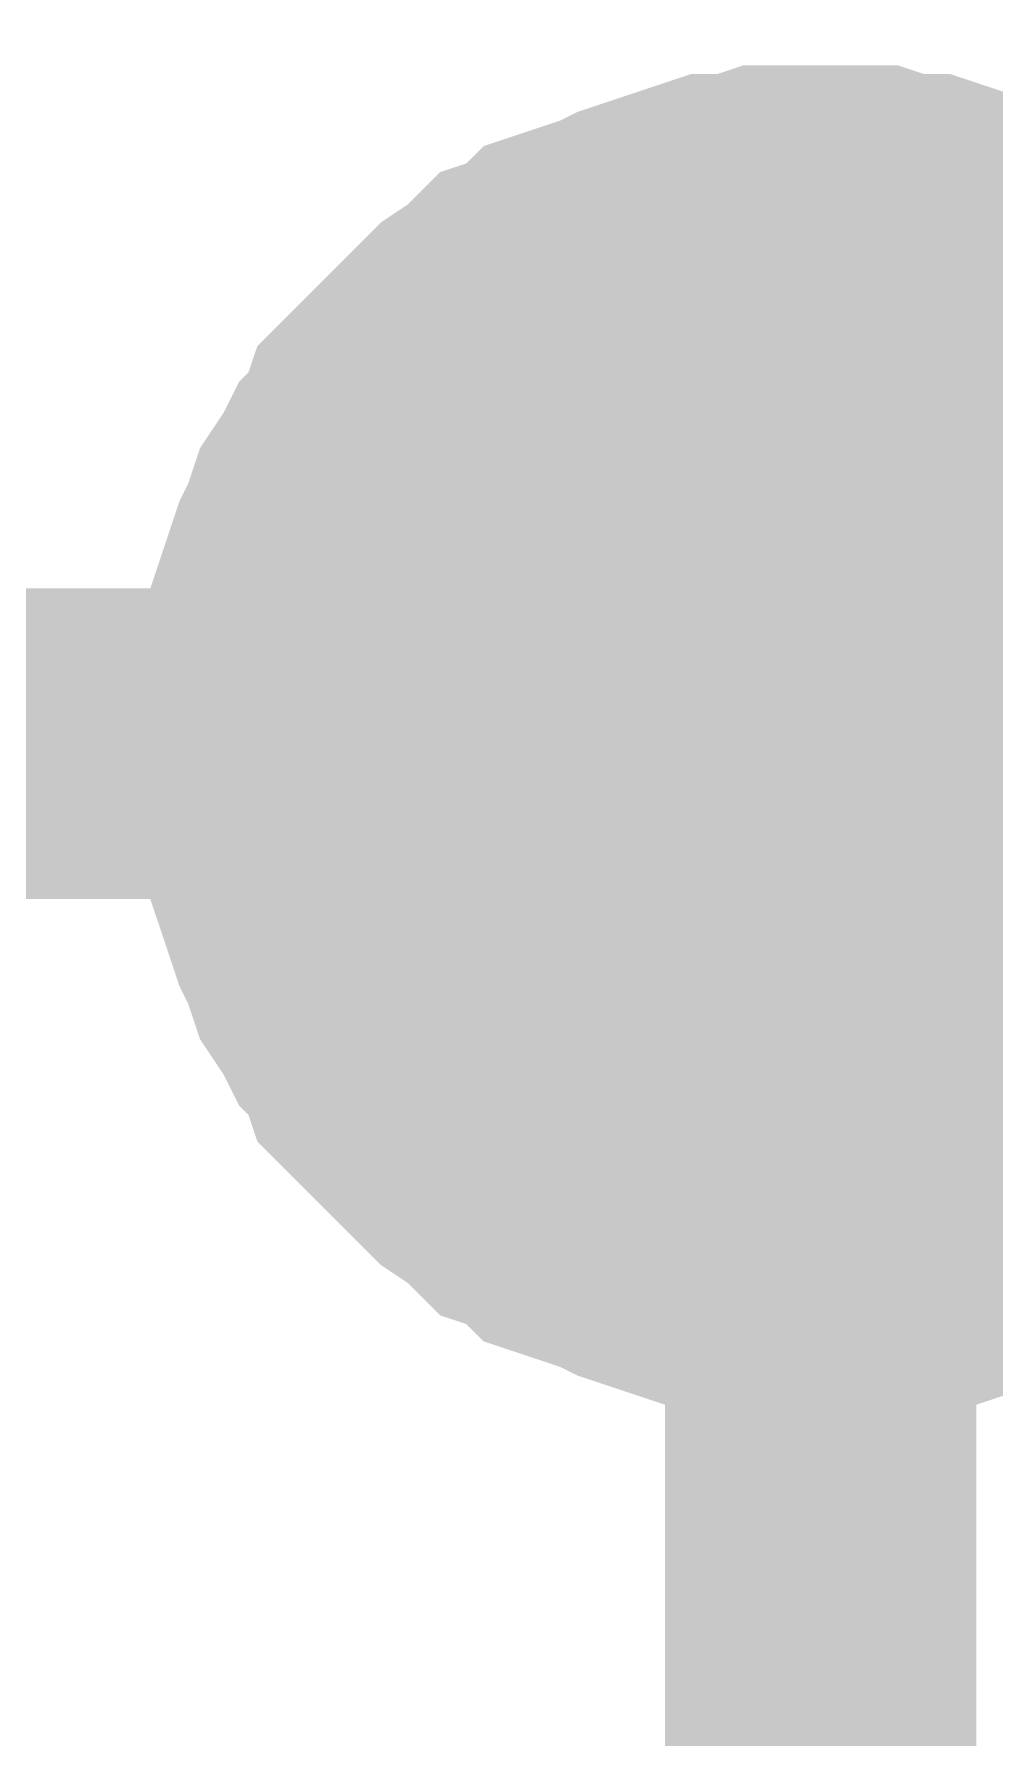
# Model space of a CAD drawing. Header units: inches. Extents: x 0 to 431, y 0 to 297.
# Drawn here: x 59.665 to 60.591, y 64.038 to 65.681 of the extents above; entities that cross this region are included whole.
import ezdxf

# ---------------------------------------------------------------- set-up
doc = ezdxf.new("R2010")
doc.units = ezdxf.units.IN
doc.layers.add('Sheet', color=255, linetype='Continuous')

msp = doc.modelspace()

# ---------------------------------------------------------------- linework, layer by layer
at = {"layer": 'Sheet'}
for points in [[(60.4229, 65.2821, 0.2997, 0.2997, 0), (60.4229, 64.9964, 0.2997, 0.2997, 0), (58.0117, 64.9964, 0.2997, 0.2997, 0), (58.0117, 69.9955, 0.2997, 0.2997, 0)], [(59.9104, 64.9964, 0.2997, 0.2997, 0), (59.9104, 65.0216, 0.2997, 0.2997, 0), (59.9104, 65.0468, 0.2997, 0.2997, 0), (59.9188, 65.072, 0.2997, 0.2997, 0), (59.9188, 65.0972, 0.2997, 0.2997, 0), (59.9272, 65.1224, 0.2997, 0.2997, 0), (59.9356, 65.1476, 0.2997, 0.2997, 0), (59.944, 65.1728, 0.2997, 0.2997, 0), (59.9524, 65.1896, 0.2997, 0.2997, 0), (59.9608, 65.2149, 0.2997, 0.2997, 0), (59.9776, 65.2401, 0.2997, 0.2997, 0), (59.986, 65.2569, 0.2997, 0.2997, 0), (60.0028, 65.2737, 0.2997, 0.2997, 0), (60.0112, 65.2989, 0.2997, 0.2997, 0), (60.028, 65.3157, 0.2997, 0.2997, 0), (60.0448, 65.3325, 0.2997, 0.2997, 0), (60.0616, 65.3493, 0.2997, 0.2997, 0), (60.0784, 65.3661, 0.2997, 0.2997, 0), (60.0952, 65.3829, 0.2997, 0.2997, 0), (60.1204, 65.3997, 0.2997, 0.2997, 0), (60.1372, 65.4165, 0.2997, 0.2997, 0), (60.1625, 65.4249, 0.2997, 0.2997, 0), (60.1793, 65.4417, 0.2997, 0.2997, 0), (60.2045, 65.4501, 0.2997, 0.2997, 0), (60.2297, 65.4585, 0.2997, 0.2997, 0), (60.2465, 65.4669, 0.2997, 0.2997, 0), (60.2717, 65.4753, 0.2997, 0.2997, 0), (60.2969, 65.4837, 0.2997, 0.2997, 0), (60.3221, 65.4921, 0.2997, 0.2997, 0), (60.3473, 65.4921, 0.2997, 0.2997, 0), (60.3725, 65.5005, 0.2997, 0.2997, 0), (60.3977, 65.5005, 0.2997, 0.2997, 0), (60.4229, 65.5005, 0.2997, 0.2997, 0)], [(59.9104, 64.9964, 0.2997, 0.2997, 0), (59.9104, 65.0216, 0.2997, 0.2997, 0), (59.9104, 65.0468, 0.2997, 0.2997, 0), (59.9188, 65.072, 0.2997, 0.2997, 0), (59.9188, 65.0972, 0.2997, 0.2997, 0), (59.9272, 65.1224, 0.2997, 0.2997, 0), (59.9356, 65.1476, 0.2997, 0.2997, 0), (59.944, 65.1728, 0.2997, 0.2997, 0), (59.9524, 65.1896, 0.2997, 0.2997, 0), (59.9608, 65.2149, 0.2997, 0.2997, 0), (59.9776, 65.2401, 0.2997, 0.2997, 0), (59.986, 65.2569, 0.2997, 0.2997, 0), (60.0028, 65.2737, 0.2997, 0.2997, 0), (60.0112, 65.2989, 0.2997, 0.2997, 0), (60.028, 65.3157, 0.2997, 0.2997, 0), (60.0448, 65.3325, 0.2997, 0.2997, 0), (60.0616, 65.3493, 0.2997, 0.2997, 0), (60.0784, 65.3661, 0.2997, 0.2997, 0), (60.0952, 65.3829, 0.2997, 0.2997, 0), (60.1204, 65.3997, 0.2997, 0.2997, 0), (60.1372, 65.4165, 0.2997, 0.2997, 0), (60.1625, 65.4249, 0.2997, 0.2997, 0), (60.1793, 65.4417, 0.2997, 0.2997, 0), (60.2045, 65.4501, 0.2997, 0.2997, 0), (60.2297, 65.4585, 0.2997, 0.2997, 0), (60.2465, 65.4669, 0.2997, 0.2997, 0), (60.2717, 65.4753, 0.2997, 0.2997, 0), (60.2969, 65.4837, 0.2997, 0.2997, 0), (60.3221, 65.4921, 0.2997, 0.2997, 0), (60.3473, 65.4921, 0.2997, 0.2997, 0), (60.3725, 65.5005, 0.2997, 0.2997, 0), (60.3977, 65.5005, 0.2997, 0.2997, 0), (60.4229, 65.5005, 0.2997, 0.2997, 0)], [(59.9104, 64.9964, 0.2997, 0.2997, 0), (59.9104, 65.0216, 0.2997, 0.2997, 0), (59.9104, 65.0468, 0.2997, 0.2997, 0), (59.9188, 65.072, 0.2997, 0.2997, 0), (59.9188, 65.0972, 0.2997, 0.2997, 0), (59.9272, 65.1224, 0.2997, 0.2997, 0), (59.9356, 65.1476, 0.2997, 0.2997, 0), (59.944, 65.1728, 0.2997, 0.2997, 0), (59.9524, 65.1896, 0.2997, 0.2997, 0), (59.9608, 65.2149, 0.2997, 0.2997, 0), (59.9776, 65.2401, 0.2997, 0.2997, 0), (59.986, 65.2569, 0.2997, 0.2997, 0), (60.0028, 65.2737, 0.2997, 0.2997, 0), (60.0112, 65.2989, 0.2997, 0.2997, 0), (60.028, 65.3157, 0.2997, 0.2997, 0), (60.0448, 65.3325, 0.2997, 0.2997, 0), (60.0616, 65.3493, 0.2997, 0.2997, 0), (60.0784, 65.3661, 0.2997, 0.2997, 0), (60.0952, 65.3829, 0.2997, 0.2997, 0), (60.1204, 65.3997, 0.2997, 0.2997, 0), (60.1372, 65.4165, 0.2997, 0.2997, 0), (60.1625, 65.4249, 0.2997, 0.2997, 0), (60.1793, 65.4417, 0.2997, 0.2997, 0), (60.2045, 65.4501, 0.2997, 0.2997, 0), (60.2297, 65.4585, 0.2997, 0.2997, 0), (60.2465, 65.4669, 0.2997, 0.2997, 0), (60.2717, 65.4753, 0.2997, 0.2997, 0), (60.2969, 65.4837, 0.2997, 0.2997, 0), (60.3221, 65.4921, 0.2997, 0.2997, 0), (60.3473, 65.4921, 0.2997, 0.2997, 0), (60.3725, 65.5005, 0.2997, 0.2997, 0), (60.3977, 65.5005, 0.2997, 0.2997, 0), (60.4229, 65.5005, 0.2997, 0.2997, 0)], [(59.9104, 64.9964, 0.2997, 0.2997, 0), (59.9104, 65.0216, 0.2997, 0.2997, 0), (59.9104, 65.0468, 0.2997, 0.2997, 0), (59.9188, 65.072, 0.2997, 0.2997, 0), (59.9188, 65.0972, 0.2997, 0.2997, 0), (59.9272, 65.1224, 0.2997, 0.2997, 0), (59.9356, 65.1476, 0.2997, 0.2997, 0), (59.944, 65.1728, 0.2997, 0.2997, 0), (59.9524, 65.1896, 0.2997, 0.2997, 0), (59.9608, 65.2149, 0.2997, 0.2997, 0), (59.9776, 65.2401, 0.2997, 0.2997, 0), (59.986, 65.2569, 0.2997, 0.2997, 0), (60.0028, 65.2737, 0.2997, 0.2997, 0), (60.0112, 65.2989, 0.2997, 0.2997, 0), (60.028, 65.3157, 0.2997, 0.2997, 0), (60.0448, 65.3325, 0.2997, 0.2997, 0), (60.0616, 65.3493, 0.2997, 0.2997, 0), (60.0784, 65.3661, 0.2997, 0.2997, 0), (60.0952, 65.3829, 0.2997, 0.2997, 0), (60.1204, 65.3997, 0.2997, 0.2997, 0), (60.1372, 65.4165, 0.2997, 0.2997, 0), (60.1625, 65.4249, 0.2997, 0.2997, 0), (60.1793, 65.4417, 0.2997, 0.2997, 0), (60.2045, 65.4501, 0.2997, 0.2997, 0), (60.2297, 65.4585, 0.2997, 0.2997, 0), (60.2465, 65.4669, 0.2997, 0.2997, 0), (60.2717, 65.4753, 0.2997, 0.2997, 0), (60.2969, 65.4837, 0.2997, 0.2997, 0), (60.3221, 65.4921, 0.2997, 0.2997, 0), (60.3473, 65.4921, 0.2997, 0.2997, 0), (60.3725, 65.5005, 0.2997, 0.2997, 0), (60.3977, 65.5005, 0.2997, 0.2997, 0), (60.4229, 65.5005, 0.2997, 0.2997, 0)], [(60.4229, 65.5005, 0.2997, 0.2997, 0), (60.4229, 65.5005, 0.2997, 0.2997, 0)], [(60.4229, 65.5005, 0.2997, 0.2997, 0), (60.4481, 65.5005, 0.2997, 0.2997, 0), (60.4733, 65.5005, 0.2997, 0.2997, 0), (60.4985, 65.4921, 0.2997, 0.2997, 0), (60.5237, 65.4921, 0.2997, 0.2997, 0), (60.5489, 65.4837, 0.2997, 0.2997, 0), (60.5741, 65.4753, 0.2997, 0.2997, 0), (60.5993, 65.4669, 0.2997, 0.2997, 0), (60.6161, 65.4585, 0.2997, 0.2997, 0), (60.6413, 65.4501, 0.2997, 0.2997, 0), (60.6665, 65.4417, 0.2997, 0.2997, 0), (60.6833, 65.4249, 0.2997, 0.2997, 0), (60.7001, 65.4165, 0.2997, 0.2997, 0), (60.7253, 65.3997, 0.2997, 0.2997, 0), (60.7421, 65.3829, 0.2997, 0.2997, 0)], [(60.4229, 65.5005, 0.2997, 0.2997, 0), (60.4229, 65.5005, 0.2997, 0.2997, 0)], [(60.4229, 65.5005, 0.2997, 0.2997, 0), (60.4481, 65.5005, 0.2997, 0.2997, 0), (60.4733, 65.5005, 0.2997, 0.2997, 0), (60.4985, 65.4921, 0.2997, 0.2997, 0), (60.5237, 65.4921, 0.2997, 0.2997, 0), (60.5489, 65.4837, 0.2997, 0.2997, 0), (60.5741, 65.4753, 0.2997, 0.2997, 0), (60.5993, 65.4669, 0.2997, 0.2997, 0), (60.6161, 65.4585, 0.2997, 0.2997, 0), (60.6413, 65.4501, 0.2997, 0.2997, 0), (60.6665, 65.4417, 0.2997, 0.2997, 0), (60.6833, 65.4249, 0.2997, 0.2997, 0), (60.7001, 65.4165, 0.2997, 0.2997, 0), (60.7253, 65.3997, 0.2997, 0.2997, 0), (60.7421, 65.3829, 0.2997, 0.2997, 0)], [(60.4229, 65.5005, 0.2997, 0.2997, 0), (60.4229, 65.5005, 0.2997, 0.2997, 0)], [(60.4229, 65.5005, 0.2997, 0.2997, 0), (60.4481, 65.5005, 0.2997, 0.2997, 0), (60.4733, 65.5005, 0.2997, 0.2997, 0), (60.4985, 65.4921, 0.2997, 0.2997, 0), (60.5237, 65.4921, 0.2997, 0.2997, 0), (60.5489, 65.4837, 0.2997, 0.2997, 0), (60.5741, 65.4753, 0.2997, 0.2997, 0), (60.5993, 65.4669, 0.2997, 0.2997, 0), (60.6161, 65.4585, 0.2997, 0.2997, 0), (60.6413, 65.4501, 0.2997, 0.2997, 0), (60.6665, 65.4417, 0.2997, 0.2997, 0), (60.6833, 65.4249, 0.2997, 0.2997, 0), (60.7001, 65.4165, 0.2997, 0.2997, 0), (60.7253, 65.3997, 0.2997, 0.2997, 0), (60.7421, 65.3829, 0.2997, 0.2997, 0)], [(60.4229, 65.5005, 0.2997, 0.2997, 0), (60.4229, 65.5005, 0.2997, 0.2997, 0)], [(60.4229, 65.5005, 0.2997, 0.2997, 0), (60.4481, 65.5005, 0.2997, 0.2997, 0), (60.4733, 65.5005, 0.2997, 0.2997, 0), (60.4985, 65.4921, 0.2997, 0.2997, 0), (60.5237, 65.4921, 0.2997, 0.2997, 0), (60.5489, 65.4837, 0.2997, 0.2997, 0), (60.5741, 65.4753, 0.2997, 0.2997, 0), (60.5993, 65.4669, 0.2997, 0.2997, 0), (60.6161, 65.4585, 0.2997, 0.2997, 0), (60.6413, 65.4501, 0.2997, 0.2997, 0), (60.6665, 65.4417, 0.2997, 0.2997, 0), (60.6833, 65.4249, 0.2997, 0.2997, 0), (60.7001, 65.4165, 0.2997, 0.2997, 0), (60.7253, 65.3997, 0.2997, 0.2997, 0), (60.7421, 65.3829, 0.2997, 0.2997, 0)], [(59.9104, 64.9964, 0.0991, 0.0991, 0), (59.9104, 65.0216, 0.0991, 0.0991, 0), (59.9104, 65.0468, 0.0991, 0.0991, 0), (59.9188, 65.072, 0.0991, 0.0991, 0), (59.9188, 65.0972, 0.0991, 0.0991, 0), (59.9272, 65.1224, 0.0991, 0.0991, 0), (59.9356, 65.1476, 0.0991, 0.0991, 0), (59.944, 65.1728, 0.0991, 0.0991, 0), (59.9524, 65.1896, 0.0991, 0.0991, 0), (59.9608, 65.2149, 0.0991, 0.0991, 0), (59.9776, 65.2401, 0.0991, 0.0991, 0), (59.986, 65.2569, 0.0991, 0.0991, 0), (60.0028, 65.2737, 0.0991, 0.0991, 0), (60.0112, 65.2989, 0.0991, 0.0991, 0), (60.028, 65.3157, 0.0991, 0.0991, 0), (60.0448, 65.3325, 0.0991, 0.0991, 0), (60.0616, 65.3493, 0.0991, 0.0991, 0), (60.0784, 65.3661, 0.0991, 0.0991, 0), (60.0952, 65.3829, 0.0991, 0.0991, 0), (60.1204, 65.3997, 0.0991, 0.0991, 0), (60.1372, 65.4165, 0.0991, 0.0991, 0), (60.1625, 65.4249, 0.0991, 0.0991, 0), (60.1793, 65.4417, 0.0991, 0.0991, 0), (60.2045, 65.4501, 0.0991, 0.0991, 0), (60.2297, 65.4585, 0.0991, 0.0991, 0), (60.2465, 65.4669, 0.0991, 0.0991, 0), (60.2717, 65.4753, 0.0991, 0.0991, 0), (60.2969, 65.4837, 0.0991, 0.0991, 0), (60.3221, 65.4921, 0.0991, 0.0991, 0), (60.3473, 65.4921, 0.0991, 0.0991, 0), (60.3725, 65.5005, 0.0991, 0.0991, 0), (60.3977, 65.5005, 0.0991, 0.0991, 0), (60.4229, 65.5005, 0.0991, 0.0991, 0)], [(59.9104, 64.9964, 0.0991, 0.0991, 0), (59.9104, 65.0216, 0.0991, 0.0991, 0), (59.9104, 65.0468, 0.0991, 0.0991, 0), (59.9188, 65.072, 0.0991, 0.0991, 0), (59.9188, 65.0972, 0.0991, 0.0991, 0), (59.9272, 65.1224, 0.0991, 0.0991, 0), (59.9356, 65.1476, 0.0991, 0.0991, 0), (59.944, 65.1728, 0.0991, 0.0991, 0), (59.9524, 65.1896, 0.0991, 0.0991, 0), (59.9608, 65.2149, 0.0991, 0.0991, 0), (59.9776, 65.2401, 0.0991, 0.0991, 0), (59.986, 65.2569, 0.0991, 0.0991, 0), (60.0028, 65.2737, 0.0991, 0.0991, 0), (60.0112, 65.2989, 0.0991, 0.0991, 0), (60.028, 65.3157, 0.0991, 0.0991, 0), (60.0448, 65.3325, 0.0991, 0.0991, 0), (60.0616, 65.3493, 0.0991, 0.0991, 0), (60.0784, 65.3661, 0.0991, 0.0991, 0), (60.0952, 65.3829, 0.0991, 0.0991, 0), (60.1204, 65.3997, 0.0991, 0.0991, 0), (60.1372, 65.4165, 0.0991, 0.0991, 0), (60.1625, 65.4249, 0.0991, 0.0991, 0), (60.1793, 65.4417, 0.0991, 0.0991, 0), (60.2045, 65.4501, 0.0991, 0.0991, 0), (60.2297, 65.4585, 0.0991, 0.0991, 0), (60.2465, 65.4669, 0.0991, 0.0991, 0), (60.2717, 65.4753, 0.0991, 0.0991, 0), (60.2969, 65.4837, 0.0991, 0.0991, 0), (60.3221, 65.4921, 0.0991, 0.0991, 0), (60.3473, 65.4921, 0.0991, 0.0991, 0), (60.3725, 65.5005, 0.0991, 0.0991, 0), (60.3977, 65.5005, 0.0991, 0.0991, 0), (60.4229, 65.5005, 0.0991, 0.0991, 0)], [(59.9104, 64.9964, 0.0991, 0.0991, 0), (59.9104, 65.0216, 0.0991, 0.0991, 0), (59.9104, 65.0468, 0.0991, 0.0991, 0), (59.9188, 65.072, 0.0991, 0.0991, 0), (59.9188, 65.0972, 0.0991, 0.0991, 0), (59.9272, 65.1224, 0.0991, 0.0991, 0), (59.9356, 65.1476, 0.0991, 0.0991, 0), (59.944, 65.1728, 0.0991, 0.0991, 0), (59.9524, 65.1896, 0.0991, 0.0991, 0), (59.9608, 65.2149, 0.0991, 0.0991, 0), (59.9776, 65.2401, 0.0991, 0.0991, 0), (59.986, 65.2569, 0.0991, 0.0991, 0), (60.0028, 65.2737, 0.0991, 0.0991, 0), (60.0112, 65.2989, 0.0991, 0.0991, 0), (60.028, 65.3157, 0.0991, 0.0991, 0), (60.0448, 65.3325, 0.0991, 0.0991, 0), (60.0616, 65.3493, 0.0991, 0.0991, 0), (60.0784, 65.3661, 0.0991, 0.0991, 0), (60.0952, 65.3829, 0.0991, 0.0991, 0), (60.1204, 65.3997, 0.0991, 0.0991, 0), (60.1372, 65.4165, 0.0991, 0.0991, 0), (60.1625, 65.4249, 0.0991, 0.0991, 0), (60.1793, 65.4417, 0.0991, 0.0991, 0), (60.2045, 65.4501, 0.0991, 0.0991, 0), (60.2297, 65.4585, 0.0991, 0.0991, 0), (60.2465, 65.4669, 0.0991, 0.0991, 0), (60.2717, 65.4753, 0.0991, 0.0991, 0), (60.2969, 65.4837, 0.0991, 0.0991, 0), (60.3221, 65.4921, 0.0991, 0.0991, 0), (60.3473, 65.4921, 0.0991, 0.0991, 0), (60.3725, 65.5005, 0.0991, 0.0991, 0), (60.3977, 65.5005, 0.0991, 0.0991, 0), (60.4229, 65.5005, 0.0991, 0.0991, 0)], [(59.9104, 64.9964, 0.0991, 0.0991, 0), (59.9104, 65.0216, 0.0991, 0.0991, 0), (59.9104, 65.0468, 0.0991, 0.0991, 0), (59.9188, 65.072, 0.0991, 0.0991, 0), (59.9188, 65.0972, 0.0991, 0.0991, 0), (59.9272, 65.1224, 0.0991, 0.0991, 0), (59.9356, 65.1476, 0.0991, 0.0991, 0), (59.944, 65.1728, 0.0991, 0.0991, 0), (59.9524, 65.1896, 0.0991, 0.0991, 0), (59.9608, 65.2149, 0.0991, 0.0991, 0), (59.9776, 65.2401, 0.0991, 0.0991, 0), (59.986, 65.2569, 0.0991, 0.0991, 0), (60.0028, 65.2737, 0.0991, 0.0991, 0), (60.0112, 65.2989, 0.0991, 0.0991, 0), (60.028, 65.3157, 0.0991, 0.0991, 0), (60.0448, 65.3325, 0.0991, 0.0991, 0), (60.0616, 65.3493, 0.0991, 0.0991, 0), (60.0784, 65.3661, 0.0991, 0.0991, 0), (60.0952, 65.3829, 0.0991, 0.0991, 0), (60.1204, 65.3997, 0.0991, 0.0991, 0), (60.1372, 65.4165, 0.0991, 0.0991, 0), (60.1625, 65.4249, 0.0991, 0.0991, 0), (60.1793, 65.4417, 0.0991, 0.0991, 0), (60.2045, 65.4501, 0.0991, 0.0991, 0), (60.2297, 65.4585, 0.0991, 0.0991, 0), (60.2465, 65.4669, 0.0991, 0.0991, 0), (60.2717, 65.4753, 0.0991, 0.0991, 0), (60.2969, 65.4837, 0.0991, 0.0991, 0), (60.3221, 65.4921, 0.0991, 0.0991, 0), (60.3473, 65.4921, 0.0991, 0.0991, 0), (60.3725, 65.5005, 0.0991, 0.0991, 0), (60.3977, 65.5005, 0.0991, 0.0991, 0), (60.4229, 65.5005, 0.0991, 0.0991, 0)], [(60.4229, 65.5005, 0.0991, 0.0991, 0), (60.4229, 65.5005, 0.0991, 0.0991, 0)], [(60.4229, 65.5005, 0.0991, 0.0991, 0), (60.4481, 65.5005, 0.0991, 0.0991, 0), (60.4733, 65.5005, 0.0991, 0.0991, 0), (60.4985, 65.4921, 0.0991, 0.0991, 0), (60.5237, 65.4921, 0.0991, 0.0991, 0), (60.5489, 65.4837, 0.0991, 0.0991, 0), (60.5741, 65.4753, 0.0991, 0.0991, 0), (60.5993, 65.4669, 0.0991, 0.0991, 0), (60.6161, 65.4585, 0.0991, 0.0991, 0), (60.6413, 65.4501, 0.0991, 0.0991, 0)], [(60.4229, 65.5005, 0.0991, 0.0991, 0), (60.4229, 65.5005, 0.0991, 0.0991, 0)], [(60.4229, 65.5005, 0.0991, 0.0991, 0), (60.4481, 65.5005, 0.0991, 0.0991, 0), (60.4733, 65.5005, 0.0991, 0.0991, 0), (60.4985, 65.4921, 0.0991, 0.0991, 0), (60.5237, 65.4921, 0.0991, 0.0991, 0), (60.5489, 65.4837, 0.0991, 0.0991, 0), (60.5741, 65.4753, 0.0991, 0.0991, 0), (60.5993, 65.4669, 0.0991, 0.0991, 0), (60.6161, 65.4585, 0.0991, 0.0991, 0), (60.6413, 65.4501, 0.0991, 0.0991, 0)], [(60.4229, 65.5005, 0.0991, 0.0991, 0), (60.4229, 65.5005, 0.0991, 0.0991, 0)], [(60.4229, 65.5005, 0.0991, 0.0991, 0), (60.4481, 65.5005, 0.0991, 0.0991, 0), (60.4733, 65.5005, 0.0991, 0.0991, 0), (60.4985, 65.4921, 0.0991, 0.0991, 0), (60.5237, 65.4921, 0.0991, 0.0991, 0), (60.5489, 65.4837, 0.0991, 0.0991, 0), (60.5741, 65.4753, 0.0991, 0.0991, 0), (60.5993, 65.4669, 0.0991, 0.0991, 0), (60.6161, 65.4585, 0.0991, 0.0991, 0), (60.6413, 65.4501, 0.0991, 0.0991, 0)], [(60.4229, 65.5005, 0.0991, 0.0991, 0), (60.4229, 65.5005, 0.0991, 0.0991, 0)], [(60.4229, 65.5005, 0.0991, 0.0991, 0), (60.4481, 65.5005, 0.0991, 0.0991, 0), (60.4733, 65.5005, 0.0991, 0.0991, 0), (60.4985, 65.4921, 0.0991, 0.0991, 0), (60.5237, 65.4921, 0.0991, 0.0991, 0), (60.5489, 65.4837, 0.0991, 0.0991, 0), (60.5741, 65.4753, 0.0991, 0.0991, 0), (60.5993, 65.4669, 0.0991, 0.0991, 0), (60.6161, 65.4585, 0.0991, 0.0991, 0), (60.6413, 65.4501, 0.0991, 0.0991, 0)], [(60.4229, 64.4923, 0.2997, 0.2997, 0), (60.3977, 64.4923, 0.2997, 0.2997, 0), (60.3725, 64.4923, 0.2997, 0.2997, 0), (60.3473, 64.5007, 0.2997, 0.2997, 0), (60.3221, 64.5007, 0.2997, 0.2997, 0), (60.2969, 64.5091, 0.2997, 0.2997, 0), (60.2717, 64.5175, 0.2997, 0.2997, 0), (60.2465, 64.5259, 0.2997, 0.2997, 0), (60.2297, 64.5343, 0.2997, 0.2997, 0), (60.2045, 64.5427, 0.2997, 0.2997, 0), (60.1793, 64.5511, 0.2997, 0.2997, 0), (60.1625, 64.5679, 0.2997, 0.2997, 0), (60.1372, 64.5763, 0.2997, 0.2997, 0), (60.1204, 64.5931, 0.2997, 0.2997, 0), (60.0952, 64.6099, 0.2997, 0.2997, 0), (60.0784, 64.6267, 0.2997, 0.2997, 0), (60.0616, 64.6435, 0.2997, 0.2997, 0), (60.0448, 64.6603, 0.2997, 0.2997, 0), (60.028, 64.6771, 0.2997, 0.2997, 0), (60.0112, 64.6939, 0.2997, 0.2997, 0), (60.0028, 64.7191, 0.2997, 0.2997, 0), (59.986, 64.736, 0.2997, 0.2997, 0), (59.9776, 64.7528, 0.2997, 0.2997, 0), (59.9608, 64.778, 0.2997, 0.2997, 0), (59.9524, 64.8032, 0.2997, 0.2997, 0), (59.944, 64.82, 0.2997, 0.2997, 0), (59.9356, 64.8452, 0.2997, 0.2997, 0), (59.9272, 64.8704, 0.2997, 0.2997, 0), (59.9188, 64.8956, 0.2997, 0.2997, 0), (59.9188, 64.9208, 0.2997, 0.2997, 0), (59.9104, 64.946, 0.2997, 0.2997, 0), (59.9104, 64.9712, 0.2997, 0.2997, 0), (59.9104, 64.9964, 0.2997, 0.2997, 0)], [(59.9104, 64.9964, 0.2997, 0.2997, 0), (59.9104, 64.9964, 0.2997, 0.2997, 0)], [(60.4229, 64.4923, 0.2997, 0.2997, 0), (60.3977, 64.4923, 0.2997, 0.2997, 0), (60.3725, 64.4923, 0.2997, 0.2997, 0), (60.3473, 64.5007, 0.2997, 0.2997, 0), (60.3221, 64.5007, 0.2997, 0.2997, 0), (60.2969, 64.5091, 0.2997, 0.2997, 0), (60.2717, 64.5175, 0.2997, 0.2997, 0), (60.2465, 64.5259, 0.2997, 0.2997, 0), (60.2297, 64.5343, 0.2997, 0.2997, 0), (60.2045, 64.5427, 0.2997, 0.2997, 0), (60.1793, 64.5511, 0.2997, 0.2997, 0), (60.1625, 64.5679, 0.2997, 0.2997, 0), (60.1372, 64.5763, 0.2997, 0.2997, 0), (60.1204, 64.5931, 0.2997, 0.2997, 0), (60.0952, 64.6099, 0.2997, 0.2997, 0), (60.0784, 64.6267, 0.2997, 0.2997, 0), (60.0616, 64.6435, 0.2997, 0.2997, 0), (60.0448, 64.6603, 0.2997, 0.2997, 0), (60.028, 64.6771, 0.2997, 0.2997, 0), (60.0112, 64.6939, 0.2997, 0.2997, 0), (60.0028, 64.7191, 0.2997, 0.2997, 0), (59.986, 64.736, 0.2997, 0.2997, 0), (59.9776, 64.7528, 0.2997, 0.2997, 0), (59.9608, 64.778, 0.2997, 0.2997, 0), (59.9524, 64.8032, 0.2997, 0.2997, 0), (59.944, 64.82, 0.2997, 0.2997, 0), (59.9356, 64.8452, 0.2997, 0.2997, 0), (59.9272, 64.8704, 0.2997, 0.2997, 0), (59.9188, 64.8956, 0.2997, 0.2997, 0), (59.9188, 64.9208, 0.2997, 0.2997, 0), (59.9104, 64.946, 0.2997, 0.2997, 0), (59.9104, 64.9712, 0.2997, 0.2997, 0), (59.9104, 64.9964, 0.2997, 0.2997, 0)], [(59.9104, 64.9964, 0.2997, 0.2997, 0), (59.9104, 64.9964, 0.2997, 0.2997, 0)], [(60.4229, 64.4923, 0.2997, 0.2997, 0), (60.3977, 64.4923, 0.2997, 0.2997, 0), (60.3725, 64.4923, 0.2997, 0.2997, 0), (60.3473, 64.5007, 0.2997, 0.2997, 0), (60.3221, 64.5007, 0.2997, 0.2997, 0), (60.2969, 64.5091, 0.2997, 0.2997, 0), (60.2717, 64.5175, 0.2997, 0.2997, 0), (60.2465, 64.5259, 0.2997, 0.2997, 0), (60.2297, 64.5343, 0.2997, 0.2997, 0), (60.2045, 64.5427, 0.2997, 0.2997, 0), (60.1793, 64.5511, 0.2997, 0.2997, 0), (60.1625, 64.5679, 0.2997, 0.2997, 0), (60.1372, 64.5763, 0.2997, 0.2997, 0), (60.1204, 64.5931, 0.2997, 0.2997, 0), (60.0952, 64.6099, 0.2997, 0.2997, 0), (60.0784, 64.6267, 0.2997, 0.2997, 0), (60.0616, 64.6435, 0.2997, 0.2997, 0), (60.0448, 64.6603, 0.2997, 0.2997, 0), (60.028, 64.6771, 0.2997, 0.2997, 0), (60.0112, 64.6939, 0.2997, 0.2997, 0), (60.0028, 64.7191, 0.2997, 0.2997, 0), (59.986, 64.736, 0.2997, 0.2997, 0), (59.9776, 64.7528, 0.2997, 0.2997, 0), (59.9608, 64.778, 0.2997, 0.2997, 0), (59.9524, 64.8032, 0.2997, 0.2997, 0), (59.944, 64.82, 0.2997, 0.2997, 0), (59.9356, 64.8452, 0.2997, 0.2997, 0), (59.9272, 64.8704, 0.2997, 0.2997, 0), (59.9188, 64.8956, 0.2997, 0.2997, 0), (59.9188, 64.9208, 0.2997, 0.2997, 0), (59.9104, 64.946, 0.2997, 0.2997, 0), (59.9104, 64.9712, 0.2997, 0.2997, 0), (59.9104, 64.9964, 0.2997, 0.2997, 0)], [(59.9104, 64.9964, 0.2997, 0.2997, 0), (59.9104, 64.9964, 0.2997, 0.2997, 0)], [(60.4229, 64.4923, 0.2997, 0.2997, 0), (60.3977, 64.4923, 0.2997, 0.2997, 0), (60.3725, 64.4923, 0.2997, 0.2997, 0), (60.3473, 64.5007, 0.2997, 0.2997, 0), (60.3221, 64.5007, 0.2997, 0.2997, 0), (60.2969, 64.5091, 0.2997, 0.2997, 0), (60.2717, 64.5175, 0.2997, 0.2997, 0), (60.2465, 64.5259, 0.2997, 0.2997, 0), (60.2297, 64.5343, 0.2997, 0.2997, 0), (60.2045, 64.5427, 0.2997, 0.2997, 0), (60.1793, 64.5511, 0.2997, 0.2997, 0), (60.1625, 64.5679, 0.2997, 0.2997, 0), (60.1372, 64.5763, 0.2997, 0.2997, 0), (60.1204, 64.5931, 0.2997, 0.2997, 0), (60.0952, 64.6099, 0.2997, 0.2997, 0), (60.0784, 64.6267, 0.2997, 0.2997, 0), (60.0616, 64.6435, 0.2997, 0.2997, 0), (60.0448, 64.6603, 0.2997, 0.2997, 0), (60.028, 64.6771, 0.2997, 0.2997, 0), (60.0112, 64.6939, 0.2997, 0.2997, 0), (60.0028, 64.7191, 0.2997, 0.2997, 0), (59.986, 64.736, 0.2997, 0.2997, 0), (59.9776, 64.7528, 0.2997, 0.2997, 0), (59.9608, 64.778, 0.2997, 0.2997, 0), (59.9524, 64.8032, 0.2997, 0.2997, 0), (59.944, 64.82, 0.2997, 0.2997, 0), (59.9356, 64.8452, 0.2997, 0.2997, 0), (59.9272, 64.8704, 0.2997, 0.2997, 0), (59.9188, 64.8956, 0.2997, 0.2997, 0), (59.9188, 64.9208, 0.2997, 0.2997, 0), (59.9104, 64.946, 0.2997, 0.2997, 0), (59.9104, 64.9712, 0.2997, 0.2997, 0), (59.9104, 64.9964, 0.2997, 0.2997, 0)], [(59.9104, 64.9964, 0.2997, 0.2997, 0), (59.9104, 64.9964, 0.2997, 0.2997, 0)], [(60.4229, 64.9964, 0.2997, 0.2997, 0), (60.4229, 55.1243, 0.2997, 0.2997, 0), (121.3751, 55.1243, 0.2997, 0.2997, 0), (121.3751, 62.7363, 0.2997, 0.2997, 0)], [(60.4229, 64.4923, 0.0991, 0.0991, 0), (60.3977, 64.4923, 0.0991, 0.0991, 0), (60.3725, 64.4923, 0.0991, 0.0991, 0), (60.3473, 64.5007, 0.0991, 0.0991, 0), (60.3221, 64.5007, 0.0991, 0.0991, 0), (60.2969, 64.5091, 0.0991, 0.0991, 0), (60.2717, 64.5175, 0.0991, 0.0991, 0), (60.2465, 64.5259, 0.0991, 0.0991, 0), (60.2297, 64.5343, 0.0991, 0.0991, 0), (60.2045, 64.5427, 0.0991, 0.0991, 0), (60.1793, 64.5511, 0.0991, 0.0991, 0), (60.1625, 64.5679, 0.0991, 0.0991, 0), (60.1372, 64.5763, 0.0991, 0.0991, 0), (60.1204, 64.5931, 0.0991, 0.0991, 0), (60.0952, 64.6099, 0.0991, 0.0991, 0), (60.0784, 64.6267, 0.0991, 0.0991, 0), (60.0616, 64.6435, 0.0991, 0.0991, 0), (60.0448, 64.6603, 0.0991, 0.0991, 0), (60.028, 64.6771, 0.0991, 0.0991, 0), (60.0112, 64.6939, 0.0991, 0.0991, 0), (60.0028, 64.7191, 0.0991, 0.0991, 0), (59.986, 64.736, 0.0991, 0.0991, 0), (59.9776, 64.7528, 0.0991, 0.0991, 0), (59.9608, 64.778, 0.0991, 0.0991, 0), (59.9524, 64.8032, 0.0991, 0.0991, 0), (59.944, 64.82, 0.0991, 0.0991, 0), (59.9356, 64.8452, 0.0991, 0.0991, 0), (59.9272, 64.8704, 0.0991, 0.0991, 0), (59.9188, 64.8956, 0.0991, 0.0991, 0), (59.9188, 64.9208, 0.0991, 0.0991, 0), (59.9104, 64.946, 0.0991, 0.0991, 0), (59.9104, 64.9712, 0.0991, 0.0991, 0), (59.9104, 64.9964, 0.0991, 0.0991, 0)], [(59.9104, 64.9964, 0.0991, 0.0991, 0), (59.9104, 64.9964, 0.0991, 0.0991, 0)], [(60.4229, 64.4923, 0.0991, 0.0991, 0), (60.3977, 64.4923, 0.0991, 0.0991, 0), (60.3725, 64.4923, 0.0991, 0.0991, 0), (60.3473, 64.5007, 0.0991, 0.0991, 0), (60.3221, 64.5007, 0.0991, 0.0991, 0), (60.2969, 64.5091, 0.0991, 0.0991, 0), (60.2717, 64.5175, 0.0991, 0.0991, 0), (60.2465, 64.5259, 0.0991, 0.0991, 0), (60.2297, 64.5343, 0.0991, 0.0991, 0), (60.2045, 64.5427, 0.0991, 0.0991, 0), (60.1793, 64.5511, 0.0991, 0.0991, 0), (60.1625, 64.5679, 0.0991, 0.0991, 0), (60.1372, 64.5763, 0.0991, 0.0991, 0), (60.1204, 64.5931, 0.0991, 0.0991, 0), (60.0952, 64.6099, 0.0991, 0.0991, 0), (60.0784, 64.6267, 0.0991, 0.0991, 0), (60.0616, 64.6435, 0.0991, 0.0991, 0), (60.0448, 64.6603, 0.0991, 0.0991, 0), (60.028, 64.6771, 0.0991, 0.0991, 0), (60.0112, 64.6939, 0.0991, 0.0991, 0), (60.0028, 64.7191, 0.0991, 0.0991, 0), (59.986, 64.736, 0.0991, 0.0991, 0), (59.9776, 64.7528, 0.0991, 0.0991, 0), (59.9608, 64.778, 0.0991, 0.0991, 0), (59.9524, 64.8032, 0.0991, 0.0991, 0), (59.944, 64.82, 0.0991, 0.0991, 0), (59.9356, 64.8452, 0.0991, 0.0991, 0), (59.9272, 64.8704, 0.0991, 0.0991, 0), (59.9188, 64.8956, 0.0991, 0.0991, 0), (59.9188, 64.9208, 0.0991, 0.0991, 0), (59.9104, 64.946, 0.0991, 0.0991, 0), (59.9104, 64.9712, 0.0991, 0.0991, 0), (59.9104, 64.9964, 0.0991, 0.0991, 0)], [(59.9104, 64.9964, 0.0991, 0.0991, 0), (59.9104, 64.9964, 0.0991, 0.0991, 0)], [(60.4229, 64.4923, 0.0991, 0.0991, 0), (60.3977, 64.4923, 0.0991, 0.0991, 0), (60.3725, 64.4923, 0.0991, 0.0991, 0), (60.3473, 64.5007, 0.0991, 0.0991, 0), (60.3221, 64.5007, 0.0991, 0.0991, 0), (60.2969, 64.5091, 0.0991, 0.0991, 0), (60.2717, 64.5175, 0.0991, 0.0991, 0), (60.2465, 64.5259, 0.0991, 0.0991, 0), (60.2297, 64.5343, 0.0991, 0.0991, 0), (60.2045, 64.5427, 0.0991, 0.0991, 0), (60.1793, 64.5511, 0.0991, 0.0991, 0), (60.1625, 64.5679, 0.0991, 0.0991, 0), (60.1372, 64.5763, 0.0991, 0.0991, 0), (60.1204, 64.5931, 0.0991, 0.0991, 0), (60.0952, 64.6099, 0.0991, 0.0991, 0), (60.0784, 64.6267, 0.0991, 0.0991, 0), (60.0616, 64.6435, 0.0991, 0.0991, 0), (60.0448, 64.6603, 0.0991, 0.0991, 0), (60.028, 64.6771, 0.0991, 0.0991, 0), (60.0112, 64.6939, 0.0991, 0.0991, 0), (60.0028, 64.7191, 0.0991, 0.0991, 0), (59.986, 64.736, 0.0991, 0.0991, 0), (59.9776, 64.7528, 0.0991, 0.0991, 0), (59.9608, 64.778, 0.0991, 0.0991, 0), (59.9524, 64.8032, 0.0991, 0.0991, 0), (59.944, 64.82, 0.0991, 0.0991, 0), (59.9356, 64.8452, 0.0991, 0.0991, 0), (59.9272, 64.8704, 0.0991, 0.0991, 0), (59.9188, 64.8956, 0.0991, 0.0991, 0), (59.9188, 64.9208, 0.0991, 0.0991, 0), (59.9104, 64.946, 0.0991, 0.0991, 0), (59.9104, 64.9712, 0.0991, 0.0991, 0), (59.9104, 64.9964, 0.0991, 0.0991, 0)], [(59.9104, 64.9964, 0.0991, 0.0991, 0), (59.9104, 64.9964, 0.0991, 0.0991, 0)], [(60.4229, 64.4923, 0.0991, 0.0991, 0), (60.3977, 64.4923, 0.0991, 0.0991, 0), (60.3725, 64.4923, 0.0991, 0.0991, 0), (60.3473, 64.5007, 0.0991, 0.0991, 0), (60.3221, 64.5007, 0.0991, 0.0991, 0), (60.2969, 64.5091, 0.0991, 0.0991, 0), (60.2717, 64.5175, 0.0991, 0.0991, 0), (60.2465, 64.5259, 0.0991, 0.0991, 0), (60.2297, 64.5343, 0.0991, 0.0991, 0), (60.2045, 64.5427, 0.0991, 0.0991, 0), (60.1793, 64.5511, 0.0991, 0.0991, 0), (60.1625, 64.5679, 0.0991, 0.0991, 0), (60.1372, 64.5763, 0.0991, 0.0991, 0), (60.1204, 64.5931, 0.0991, 0.0991, 0), (60.0952, 64.6099, 0.0991, 0.0991, 0), (60.0784, 64.6267, 0.0991, 0.0991, 0), (60.0616, 64.6435, 0.0991, 0.0991, 0), (60.0448, 64.6603, 0.0991, 0.0991, 0), (60.028, 64.6771, 0.0991, 0.0991, 0), (60.0112, 64.6939, 0.0991, 0.0991, 0), (60.0028, 64.7191, 0.0991, 0.0991, 0), (59.986, 64.736, 0.0991, 0.0991, 0), (59.9776, 64.7528, 0.0991, 0.0991, 0), (59.9608, 64.778, 0.0991, 0.0991, 0), (59.9524, 64.8032, 0.0991, 0.0991, 0), (59.944, 64.82, 0.0991, 0.0991, 0), (59.9356, 64.8452, 0.0991, 0.0991, 0), (59.9272, 64.8704, 0.0991, 0.0991, 0), (59.9188, 64.8956, 0.0991, 0.0991, 0), (59.9188, 64.9208, 0.0991, 0.0991, 0), (59.9104, 64.946, 0.0991, 0.0991, 0), (59.9104, 64.9712, 0.0991, 0.0991, 0), (59.9104, 64.9964, 0.0991, 0.0991, 0)], [(59.9104, 64.9964, 0.0991, 0.0991, 0), (59.9104, 64.9964, 0.0991, 0.0991, 0)], [(60.7421, 64.6099, 0.2997, 0.2997, 0), (60.7253, 64.5931, 0.2997, 0.2997, 0), (60.7001, 64.5763, 0.2997, 0.2997, 0), (60.6833, 64.5679, 0.2997, 0.2997, 0), (60.6665, 64.5511, 0.2997, 0.2997, 0), (60.6413, 64.5427, 0.2997, 0.2997, 0), (60.6161, 64.5343, 0.2997, 0.2997, 0), (60.5993, 64.5259, 0.2997, 0.2997, 0), (60.5741, 64.5175, 0.2997, 0.2997, 0), (60.5489, 64.5091, 0.2997, 0.2997, 0), (60.5237, 64.5007, 0.2997, 0.2997, 0), (60.4985, 64.5007, 0.2997, 0.2997, 0), (60.4733, 64.4923, 0.2997, 0.2997, 0), (60.4481, 64.4923, 0.2997, 0.2997, 0), (60.4229, 64.4923, 0.2997, 0.2997, 0)], [(60.7421, 64.6099, 0.2997, 0.2997, 0), (60.7253, 64.5931, 0.2997, 0.2997, 0), (60.7001, 64.5763, 0.2997, 0.2997, 0), (60.6833, 64.5679, 0.2997, 0.2997, 0), (60.6665, 64.5511, 0.2997, 0.2997, 0), (60.6413, 64.5427, 0.2997, 0.2997, 0), (60.6161, 64.5343, 0.2997, 0.2997, 0), (60.5993, 64.5259, 0.2997, 0.2997, 0), (60.5741, 64.5175, 0.2997, 0.2997, 0), (60.5489, 64.5091, 0.2997, 0.2997, 0), (60.5237, 64.5007, 0.2997, 0.2997, 0), (60.4985, 64.5007, 0.2997, 0.2997, 0), (60.4733, 64.4923, 0.2997, 0.2997, 0), (60.4481, 64.4923, 0.2997, 0.2997, 0), (60.4229, 64.4923, 0.2997, 0.2997, 0)], [(60.7421, 64.6099, 0.2997, 0.2997, 0), (60.7253, 64.5931, 0.2997, 0.2997, 0), (60.7001, 64.5763, 0.2997, 0.2997, 0), (60.6833, 64.5679, 0.2997, 0.2997, 0), (60.6665, 64.5511, 0.2997, 0.2997, 0), (60.6413, 64.5427, 0.2997, 0.2997, 0), (60.6161, 64.5343, 0.2997, 0.2997, 0), (60.5993, 64.5259, 0.2997, 0.2997, 0), (60.5741, 64.5175, 0.2997, 0.2997, 0), (60.5489, 64.5091, 0.2997, 0.2997, 0), (60.5237, 64.5007, 0.2997, 0.2997, 0), (60.4985, 64.5007, 0.2997, 0.2997, 0), (60.4733, 64.4923, 0.2997, 0.2997, 0), (60.4481, 64.4923, 0.2997, 0.2997, 0), (60.4229, 64.4923, 0.2997, 0.2997, 0)], [(60.7421, 64.6099, 0.2997, 0.2997, 0), (60.7253, 64.5931, 0.2997, 0.2997, 0), (60.7001, 64.5763, 0.2997, 0.2997, 0), (60.6833, 64.5679, 0.2997, 0.2997, 0), (60.6665, 64.5511, 0.2997, 0.2997, 0), (60.6413, 64.5427, 0.2997, 0.2997, 0), (60.6161, 64.5343, 0.2997, 0.2997, 0), (60.5993, 64.5259, 0.2997, 0.2997, 0), (60.5741, 64.5175, 0.2997, 0.2997, 0), (60.5489, 64.5091, 0.2997, 0.2997, 0), (60.5237, 64.5007, 0.2997, 0.2997, 0), (60.4985, 64.5007, 0.2997, 0.2997, 0), (60.4733, 64.4923, 0.2997, 0.2997, 0), (60.4481, 64.4923, 0.2997, 0.2997, 0), (60.4229, 64.4923, 0.2997, 0.2997, 0)], [(60.6413, 64.5427, 0.0991, 0.0991, 0), (60.6161, 64.5343, 0.0991, 0.0991, 0), (60.5993, 64.5259, 0.0991, 0.0991, 0), (60.5741, 64.5175, 0.0991, 0.0991, 0), (60.5489, 64.5091, 0.0991, 0.0991, 0), (60.5237, 64.5007, 0.0991, 0.0991, 0), (60.4985, 64.5007, 0.0991, 0.0991, 0), (60.4733, 64.4923, 0.0991, 0.0991, 0), (60.4481, 64.4923, 0.0991, 0.0991, 0), (60.4229, 64.4923, 0.0991, 0.0991, 0)], [(60.6413, 64.5427, 0.0991, 0.0991, 0), (60.6161, 64.5343, 0.0991, 0.0991, 0), (60.5993, 64.5259, 0.0991, 0.0991, 0), (60.5741, 64.5175, 0.0991, 0.0991, 0), (60.5489, 64.5091, 0.0991, 0.0991, 0), (60.5237, 64.5007, 0.0991, 0.0991, 0), (60.4985, 64.5007, 0.0991, 0.0991, 0), (60.4733, 64.4923, 0.0991, 0.0991, 0), (60.4481, 64.4923, 0.0991, 0.0991, 0), (60.4229, 64.4923, 0.0991, 0.0991, 0)], [(60.6413, 64.5427, 0.0991, 0.0991, 0), (60.6161, 64.5343, 0.0991, 0.0991, 0), (60.5993, 64.5259, 0.0991, 0.0991, 0), (60.5741, 64.5175, 0.0991, 0.0991, 0), (60.5489, 64.5091, 0.0991, 0.0991, 0), (60.5237, 64.5007, 0.0991, 0.0991, 0), (60.4985, 64.5007, 0.0991, 0.0991, 0), (60.4733, 64.4923, 0.0991, 0.0991, 0), (60.4481, 64.4923, 0.0991, 0.0991, 0), (60.4229, 64.4923, 0.0991, 0.0991, 0)], [(60.6413, 64.5427, 0.0991, 0.0991, 0), (60.6161, 64.5343, 0.0991, 0.0991, 0), (60.5993, 64.5259, 0.0991, 0.0991, 0), (60.5741, 64.5175, 0.0991, 0.0991, 0), (60.5489, 64.5091, 0.0991, 0.0991, 0), (60.5237, 64.5007, 0.0991, 0.0991, 0), (60.4985, 64.5007, 0.0991, 0.0991, 0), (60.4733, 64.4923, 0.0991, 0.0991, 0), (60.4481, 64.4923, 0.0991, 0.0991, 0), (60.4229, 64.4923, 0.0991, 0.0991, 0)]]:
    msp.add_lwpolyline(points, format="xyseb", dxfattribs=at)
msp.add_lwpolyline([(60.16, 65, 0.508, 0.508, 1), (60.668, 65, 0.508, 0.508, 1)], format="xyseb", close=True, dxfattribs=at)

doc.saveas('drawing.dxf')
